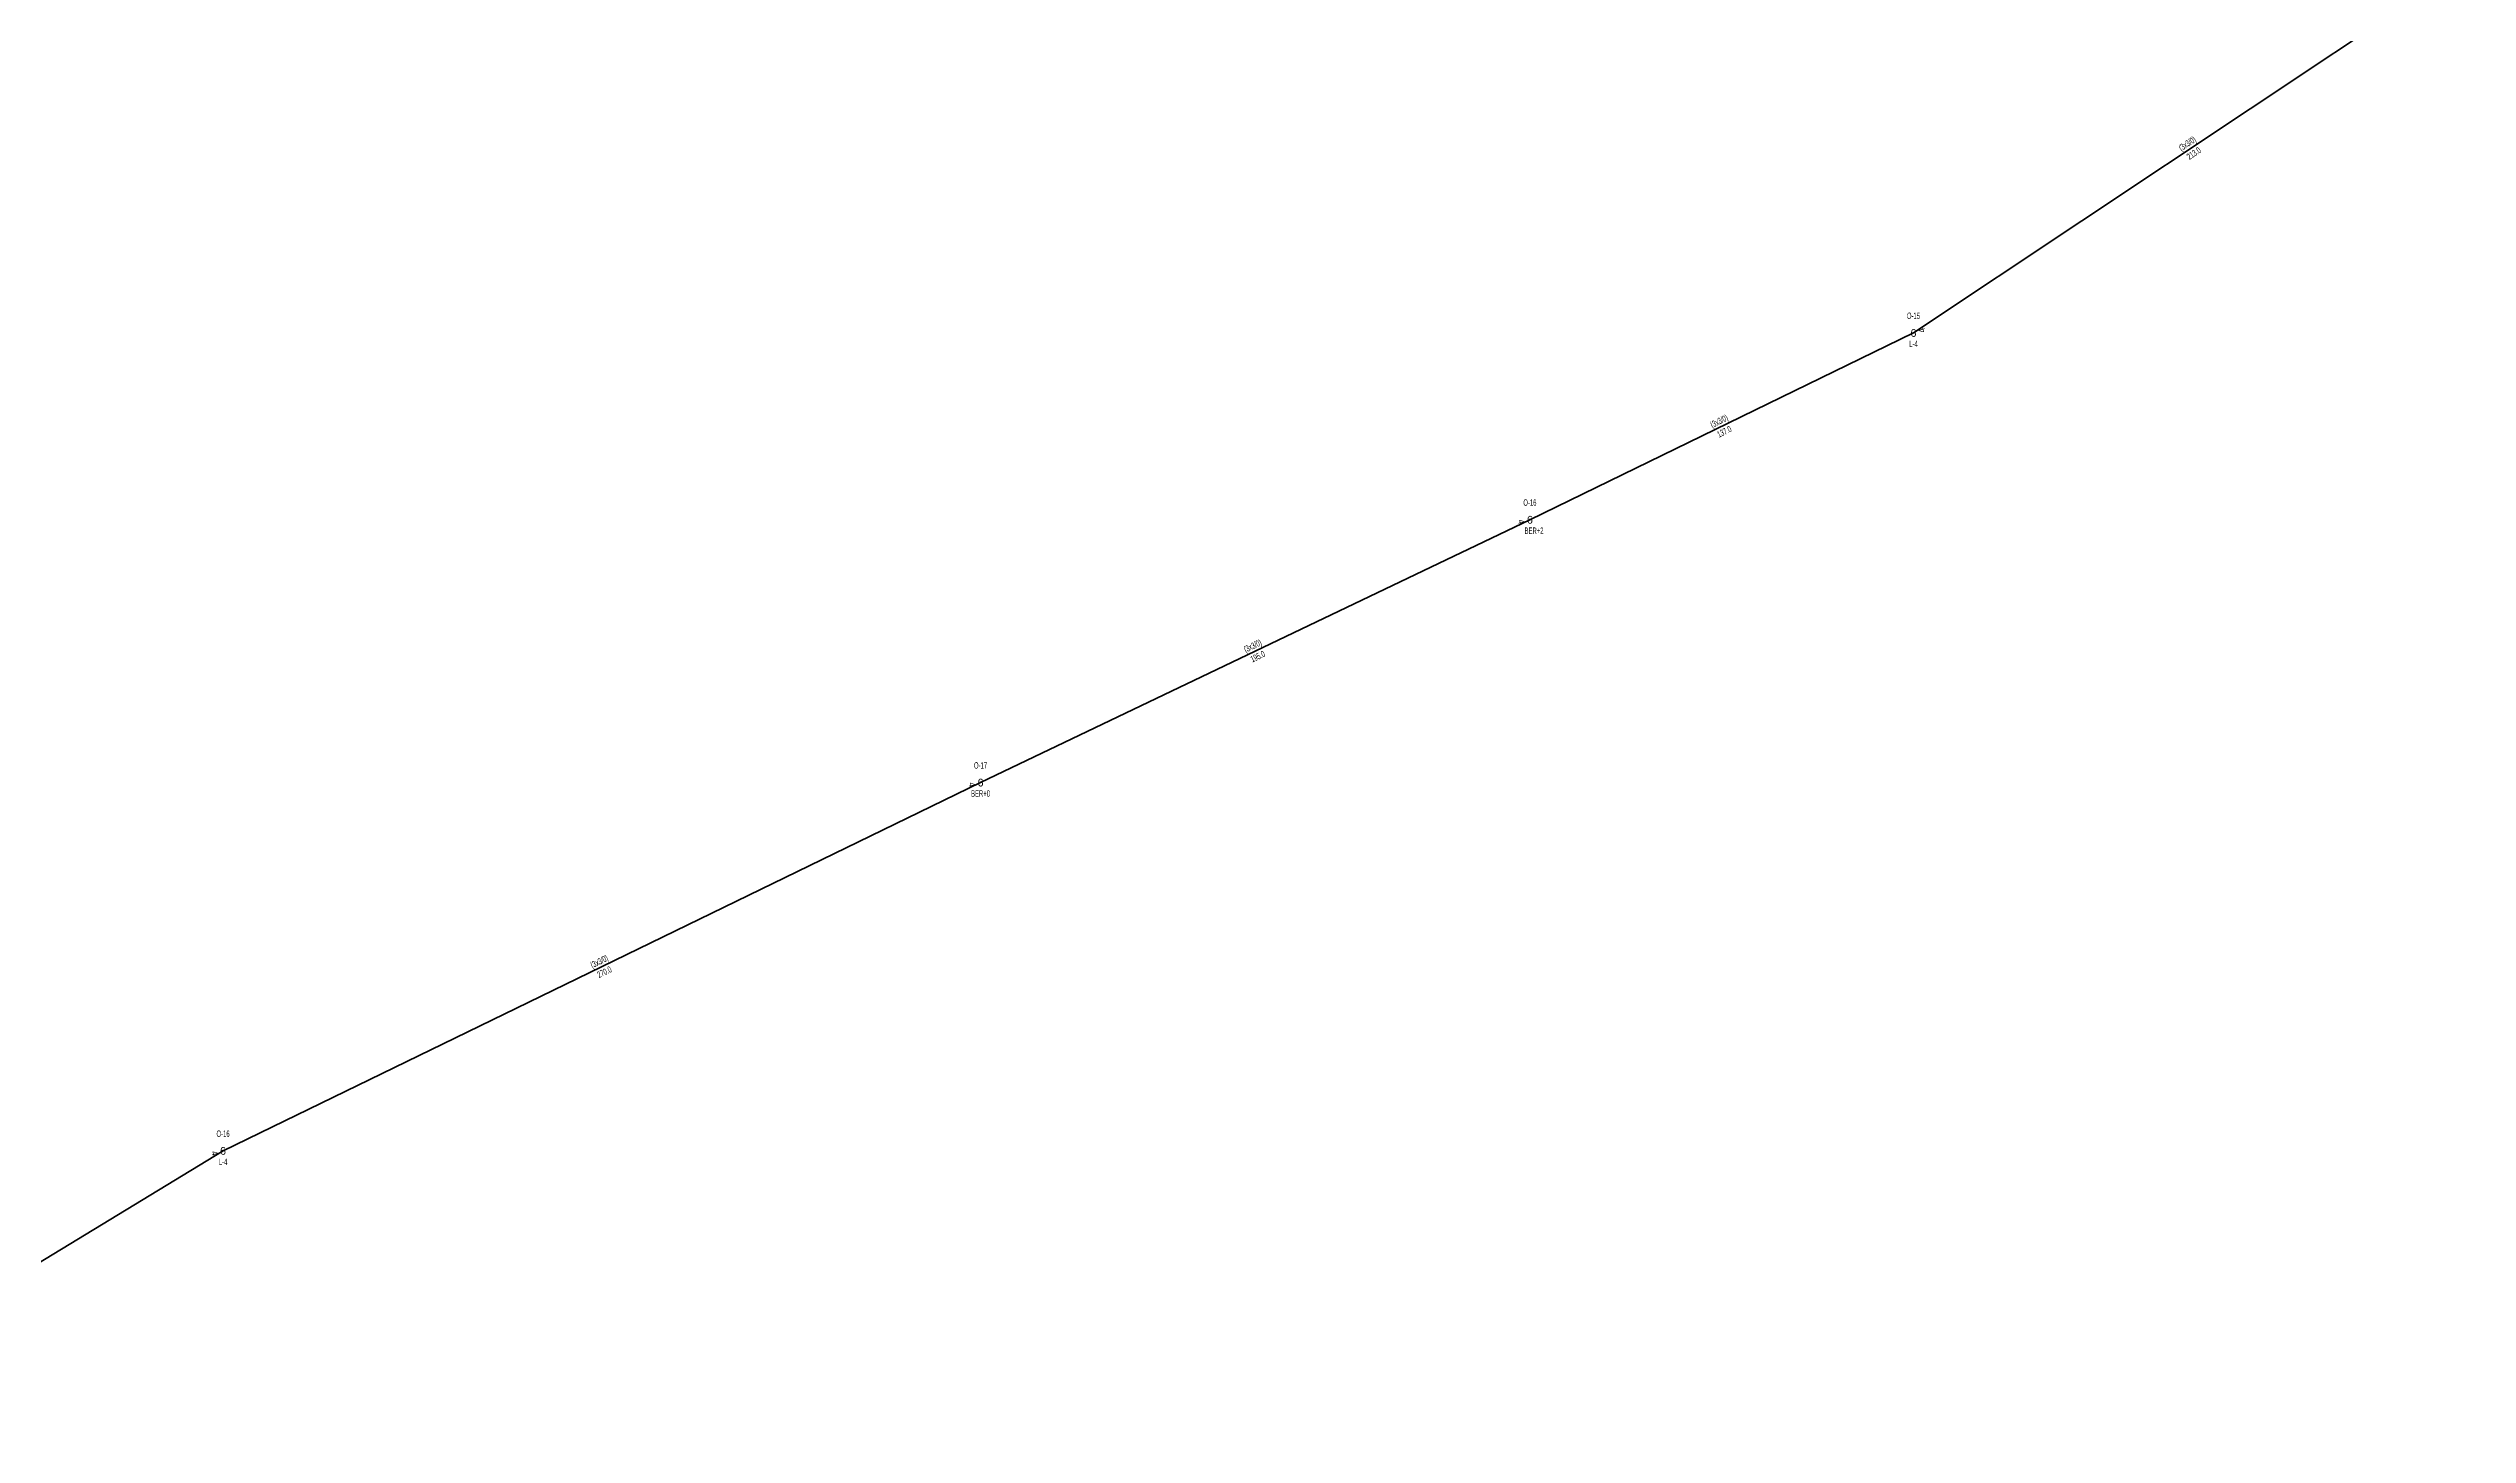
# Model space of a CAD drawing. Header units: millimetres. Extents: x 542876 to 548433, y 4216806 to 4221056.
# Drawn here: x 545224 to 545998, y 4218266 to 4218709 of the extents above; entities that cross this region are included whole.
import ezdxf
from ezdxf.enums import TextEntityAlignment as Align

# ---------------------------------------------------------------- set-up
doc = ezdxf.new("R2010")
doc.units = ezdxf.units.MM
doc.layers.add('DIREK_ENH_MEVCUT', color=6, linetype='Continuous', lineweight=25)
doc.layers.add('HAT_ENH_HAVAI_MEVCUT', color=6, linetype='Continuous', lineweight=70)
doc.styles.add('Direk', font='B_CAD')
doc.styles.get("Standard").update_dxf_attribs({"font": 'Arial'})

msp = doc.modelspace()

# ---------------------------------------------------------------- linework, layer by layer
at = {"layer": 'HAT_ENH_HAVAI_MEVCUT'}
for p, q in [((545997.860179, 4218736.161645), (545820.538474, 4218618.072886)), ((545820.538474, 4218618.072886), (545697.794, 4218558.298)), ((545697.794, 4218558.298), (545522.011, 4218474.187)), ((545279.618782, 4218356.331324), (545522.011, 4218474.187)), ((545279.618782, 4218356.331324), (545130.4, 4218265.528))]:
    msp.add_line(p, q, dxfattribs=at)

# ---------------------------------------------------------------- texts
at = {"layer": 'DIREK_ENH_MEVCUT', "width": 0.53}
for s, p in [('O-15', (545820.538474, 4218623.572886)), ('L-4', (545820.538474, 4218614.572886)), ('O-16', (545697.794, 4218563.798)), ('BER+2', (545699.12283, 4218554.798)), ('O-17', (545522.011, 4218479.687)), ('BER+0', (545522.011, 4218470.687)), ('O-16', (545279.618782, 4218361.831324)), ('L-4', (545279.618782, 4218352.831324))]:
    msp.add_text(s, height=2.05, dxfattribs=at).set_placement(p, align=Align.MIDDLE_CENTER)
at = {"layer": 'DIREK_ENH_MEVCUT', "style": 'Direk'}
for p in [(545820.538474, 4218618.072886), (545697.794, 4218558.298), (545522.011, 4218474.187), (545279.618782, 4218356.331324)]:
    msp.add_text('6', height=2.5, dxfattribs=at).set_placement(p, align=Align.MIDDLE_CENTER)
at = {"layer": 'DIREK_ENH_MEVCUT', "color": 32, "style": 'Direk'}
for rotation, p in [(466.83097, (545823.218531, 4218618.883624)), (282.785404, (545695.063424, 4218557.67836)), (282.964949, (545519.282379, 4218473.558806)), (285.660775, (545276.922727, 4218355.575488))]:
    msp.add_text('4', height=2, rotation=rotation, dxfattribs=at).set_placement(p, align=Align.MIDDLE_CENTER)
at = {"layer": 'HAT_ENH_HAVAI_MEVCUT', "lineweight": 30, "width": 0.53}
for rotation, p in [(393.661937, (545908.728179, 4218677.82474, 272910.269237)), (385.965451, (545758.794082, 4218588.949642, 272848.897)), (385.570806, (545609.535618, 4218517.009245, 272761.0055)), (25.929896, (545400.443211, 4218416.023592, 272761.0055))]:
    msp.add_text('(3x3/0)', height=2.05, rotation=rotation, dxfattribs=at).set_placement(p, align=Align.CENTER)
for s, rotation, p in [('213.0', 393.661937, (545909.670474, 4218676.409791, 272910.269237)), ('137.0', 385.965451, (545759.538392, 4218587.421244, 272848.897)), ('195.0', 385.570806, (545610.269382, 4218515.475755, 272761.0055)), ('270.0', 25.929896, (545401.186571, 4218414.494732, 272761.0055))]:
    msp.add_text(s, height=2.05, rotation=rotation, dxfattribs=at).set_placement(p, align=Align.TOP_CENTER)

doc.saveas('drawing.dxf')
